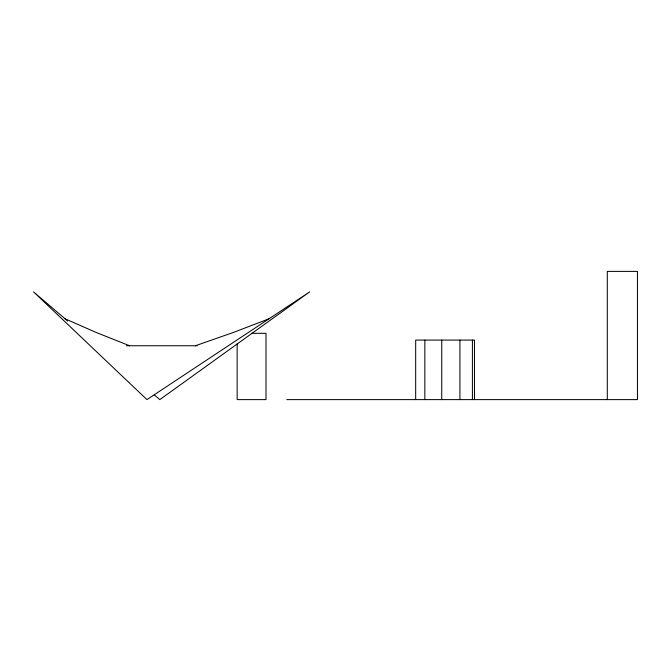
<?xml version="1.0" encoding="UTF-8"?>
<svg xmlns="http://www.w3.org/2000/svg" width="671" height="671" viewBox="0 0 671 671"><rect width="100%" height="100%" fill="white"/><g stroke="black" fill="none" stroke-linecap="round" stroke-linejoin="round"><path stroke-width="1.01" d="M268.987 318.817L233.802 332.288L195.404 345.75M251.575 333.311L266.001 333.311L266.001 399.614L237.157 399.614L237.157 343.669M126.374 345.75L197.006 345.75M286.802 399.614L637.45 399.614L637.45 271.386L607.297 271.386L607.297 399.614M129.587 345.75L95.743 332.288L65.121 318.817M67.696 321.023L33.55 291.885L146.949 399.614L309.666 291.885L159.815 399.614L154.255 394.875M474.481 399.614L474.481 340.088L415.676 340.088L415.676 399.614M472.418 340.088L472.418 399.614M459.92 340.088L459.92 399.614M441.744 340.088L441.744 399.614M424.844 340.088L424.844 399.614"/></g></svg>
